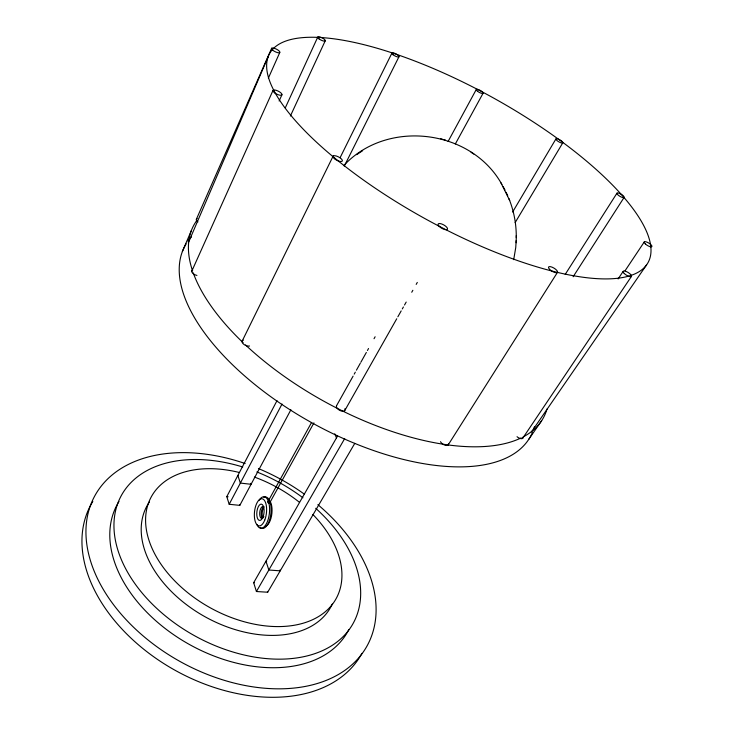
<?xml version="1.0" encoding="UTF-8"?>
<svg xmlns="http://www.w3.org/2000/svg" width="734" height="734" viewBox="0 0 734 734"><rect width="100%" height="100%" fill="white"/><g stroke="black" fill="none" stroke-linecap="round" stroke-linejoin="round"><path stroke-width="1.1" d="M513.699 259.634L515.736 247.624L516.186 240.578M516.268 237.623C516.424 224.31 513.938 210.933 508.91 198.602M516.14 242.752L516.305 235.522M182.371 251.569L191.363 230.549M188.28 242.908L268.029 57.05M196.437 219.127L271.653 48.233M268.36 78.153L279.764 52.545A4.606 1.44 26.3 0 0 274.553 48.361A4.606 1.44 26.3 0 0 272.809 50.27A4.606 1.44 26.3 0 0 279.764 52.545M191.849 271.029L272.975 90.484M279.122 100.998L281.957 94.759M285.287 107.861L317.675 37.251M290.38 116.036L325.327 40.599M242.358 340.695L333.208 155.966M340.108 157.682L391.883 53.169M344.374 165.948L399.021 56.637M290.903 409.756L239.798 505.368L229.182 504.276L226.788 496.634L277.002 400.654M229.182 504.276L282.039 404.03M448.098 141.46L476.247 89.557M455.337 143.956L483.119 93.163M267.864 501.753L311.519 422.564M269.626 503.019L313.932 422.876M336.456 405.865L353.1 376.12M354.21 374.138L355.32 372.147M356.43 370.165L360.311 363.229M360.862 362.247L366.349 352.448M367.44 350.485L368.541 348.522M374.028 338.723L375.12 336.759M345.017 410.141L396.745 318.758M397.856 316.794L401.186 310.904M402.296 308.941L403.416 306.977M404.526 305.014L406.186 302.069M411.746 292.251L412.857 290.288M416.187 284.397L417.297 282.434M354.797 443.345L267.681 592.228L256.423 591.521L253.67 582.704L337.493 436.115M256.423 591.521L344.686 438.593M512.635 212.016L555.95 138.9M515.149 222.595L562.804 142.809A3.945 1.129 29.7 0 0 558.161 139.038A3.945 1.129 29.7 0 0 557.17 140.717A3.945 1.129 29.7 0 0 562.804 142.818M448.199 444.896L557.409 272.452A5.184 1.826 30.9 0 0 551.931 267.103A5.184 1.826 30.9 0 0 549.784 269.506A5.184 1.826 30.9 0 0 557.418 272.452M565.198 274.415L617.01 193.115M573.135 276.755L624.074 197.474A4.156 1.22 30.6 0 0 619.487 193.409A4.156 1.22 30.6 0 0 618.065 195.015A4.156 1.22 30.6 0 0 624.084 197.464M618.129 278.938L623.102 271.452M625.065 270.763L644.388 241.761M522.947 437.886L631.543 276.259M531.416 431.959L646.617 264.827M528.709 439.418L541.664 420.665M343.714 165.664C386.735 118.835 471.256 128.964 501.9 184.463M362.624 150.709L356.641 154.672M253.67 582.704L254.377 582.75M266.671 561.262L265.965 561.207L268.846 570.006L280.204 570.841L279.92 570.015M226.788 496.634L228.118 496.771M238.532 475.549L237.862 475.467L240.357 483.082L251.065 484.284L250.744 483.339M440.758 138.772L442.62 139.304M443.822 139.634L445.455 140.093M471.072 152.213L472.21 153.002M472.375 153.103L473.751 154.048M503.185 186.693L505.01 190.051M500.946 182.839L509.69 200.465M506.121 192.299L507.708 195.749M334.75 433.84L336.466 437.849M239.568 504.653L239.798 505.368M267.424 591.402L267.681 592.228M532.389 432.592A197.29 93.668 28.9 0 1 314.473 424.206A197.29 93.668 28.9 0 1 186.142 243.899M187.977 241.165A197.29 93.668 28.9 0 1 191.464 236.908M534.535 426.463A197.29 93.668 28.9 0 1 533.517 429.711M546.977 409.049A199.556 91.438 28.9 0 1 523.296 436.831M521.25 437.868A199.556 91.438 28.9 0 1 245.541 344.989M243.119 342.705A199.556 91.438 28.9 0 1 193.235 272.864M192.519 270.791A199.556 91.438 28.9 0 1 196.868 220.411M197.941 221.916A4.211 1.881 24.2 0 1 197.189 218.686M196.923 275.415A4.523 2.184 24.2 0 1 192.427 272.901A4.523 2.184 24.2 0 1 192.684 270.286M249.514 345.998A4.743 2.45 26 0 1 243.284 343.888A4.743 2.45 26 0 1 243.33 340.154M344.897 408.728A4.799 2.541 29.4 0 1 340.741 410.811A4.799 2.541 29.4 0 1 336.567 405.627M448.456 443.721A4.698 2.385 32.5 0 1 445.391 445.318A4.698 2.385 32.5 0 1 440.501 441.694M522.975 437.207A4.441 2.092 33.7 0 1 521.177 438.684A4.441 2.092 33.7 0 1 517.03 436.693M262.515 517.699A8.175 3.624 -83.9 0 1 263.277 508.139M262.442 518.186A5.991 2.642 -83.9 0 1 261.295 512.103A5.991 2.642 -83.9 0 1 263.891 506.781M263.919 516.653A5.991 2.642 -83.9 0 1 260.359 517.222A5.991 2.642 -83.9 0 1 260.368 509.451A5.991 2.642 -83.9 0 1 263.919 507.02M270.461 501.992A13.625 6.037 -83.9 0 1 271.543 515.837A13.625 6.037 -83.9 0 1 265.937 526.15M259.038 500.359A15.845 6.982 -83.9 0 1 268.525 501.781A15.845 6.982 -83.9 0 1 266.561 523.452A15.845 6.982 -83.9 0 1 256.854 524.489M263.763 497.285A15.836 6.991 -83.9 0 1 270.874 513.818A15.836 6.991 -83.9 0 1 260.185 527.388M361.935 653.361A154.553 104.595 28.9 0 1 173.958 669.656A154.553 104.595 28.9 0 1 92.814 501.469M317.868 504.662A155.434 104.09 28.9 0 1 311.344 685.116A155.434 104.09 28.9 0 1 90.254 560.033A155.434 104.09 28.9 0 1 245.165 463.53M258.423 468.558A155.434 104.09 28.9 0 1 304.234 494.065M348.806 629.625A131.615 87.988 28.9 0 1 189.372 644.461A131.615 87.988 28.9 0 1 118.991 501.496M315.703 508.295A132.368 87.539 28.9 0 1 304.252 656.581A132.368 87.539 28.9 0 1 118.247 551.289A132.368 87.539 28.9 0 1 242.715 466.98M256.872 471.962A132.368 87.539 28.9 0 1 302.931 497.79M312.868 514.47A105.503 68.849 28.9 0 1 294.426 625.23A105.503 68.849 28.9 0 1 149.809 542.756A105.503 68.849 28.9 0 1 239.192 472.448M254.359 477.054A105.503 68.849 28.9 0 1 299.509 502.368M332.282 604.073A104.898 69.225 28.9 0 1 204.795 616.624A104.898 69.225 28.9 0 1 149.415 501.946M269.552 502.194A1.101 0.679 28.9 0 1 269.139 503.185A1.101 0.679 28.9 0 1 267.736 502.194A1.101 0.679 28.9 0 1 268.846 501.698M477.467 91.218A3.89 1.101 28.8 0 0 483.082 93.255A3.89 1.101 28.8 0 0 478.504 89.621A3.89 1.101 28.8 0 0 477.467 91.218M393.057 54.729A3.991 1.147 27.8 0 0 398.938 56.821A3.991 1.147 27.8 0 0 394.341 53.16A3.991 1.147 27.8 0 0 393.057 54.729M319.097 38.92A4.248 1.257 27 0 0 325.281 40.856A4.248 1.257 27 0 0 320.125 37.003A4.248 1.257 27 0 0 319.097 38.92M274.488 92.741A4.982 1.67 26.3 0 0 281.911 94.879A4.982 1.67 26.3 0 0 276.002 90.254A4.982 1.67 26.3 0 0 274.488 92.741M334.41 158.682A5.239 1.881 27.3 0 0 342.283 161.085A5.239 1.881 27.3 0 0 336.346 156.021A5.239 1.881 27.3 0 0 334.41 158.682M439.372 226.531A5.312 1.945 29.2 0 0 447.355 229.357A5.312 1.945 29.2 0 0 441.703 223.98A5.312 1.945 29.2 0 0 439.372 226.531M624.23 273.488A4.881 1.606 31.6 0 0 631.378 276.534A4.881 1.606 31.6 0 0 626.359 271.552A4.881 1.606 31.6 0 0 624.23 273.488M645.425 244.018A4.496 1.385 31.3 0 0 651.875 246.633A4.496 1.385 31.3 0 0 646.893 242.11A4.496 1.385 31.3 0 0 645.425 244.018M334.254 157.682A216.172 69.363 28.9 0 0 647.856 262.919A216.172 69.363 28.9 0 0 394.332 53.628A216.172 69.363 28.9 0 0 334.254 157.682M263.001 516.956A8.202 3.597 -83.8 0 0 261.46 504.157A8.202 3.597 -83.8 0 0 256.872 515.763A8.202 3.597 -83.8 0 0 263.001 516.956M264.745 520.112A13.662 6 -83.8 0 0 262.185 498.762A13.662 6 -83.8 0 0 254.524 518.057A13.662 6 -83.8 0 0 264.745 520.112"/></g></svg>
